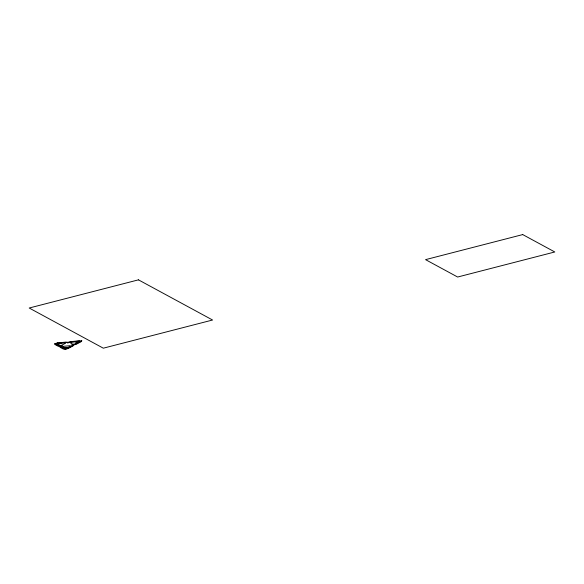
<?xml version="1.0" encoding="UTF-8"?>
<svg xmlns="http://www.w3.org/2000/svg" width="584" height="584" viewBox="0 0 584 584"><rect width="100%" height="100%" fill="white"/><g stroke="black" fill="none" stroke-linecap="round" stroke-linejoin="round"><path stroke-width="0.88" d="M57.356 345.042L61.568 342.837M62.619 347.896L69.635 347.21M74.767 341.538L77.57 343.056M57.283 342.954L54.64 344.341L58.152 346.239L62.554 345.808L59.911 347.195L63.422 349.101L67.824 348.663L73.117 345.896L71.358 344.947L75.759 344.516L81.045 341.742L79.293 340.793L70.489 341.655L67.846 343.042L66.087 342.085L57.283 342.954M58.239 343.472L57.028 344.1L59.59 345.487L61.605 345.29L65.452 343.275L64.649 342.837L58.239 343.472M63.51 346.327L62.298 346.962L64.86 348.349L66.868 348.152L70.722 346.129L69.919 345.699L63.51 346.327M71.438 342.173L70.233 342.808L72.796 344.195L74.803 343.998L78.657 341.976L77.855 341.545L71.438 342.173M81.782 340.852L65.423 349.414L54.553 343.523L81.782 340.852M138.459 279.846L29.2 308.016L103.317 348.188L212.576 320.017L138.459 279.846M522.716 234.586L425.554 259.639L457.637 277.028L554.8 251.974L522.716 234.586"/></g></svg>
